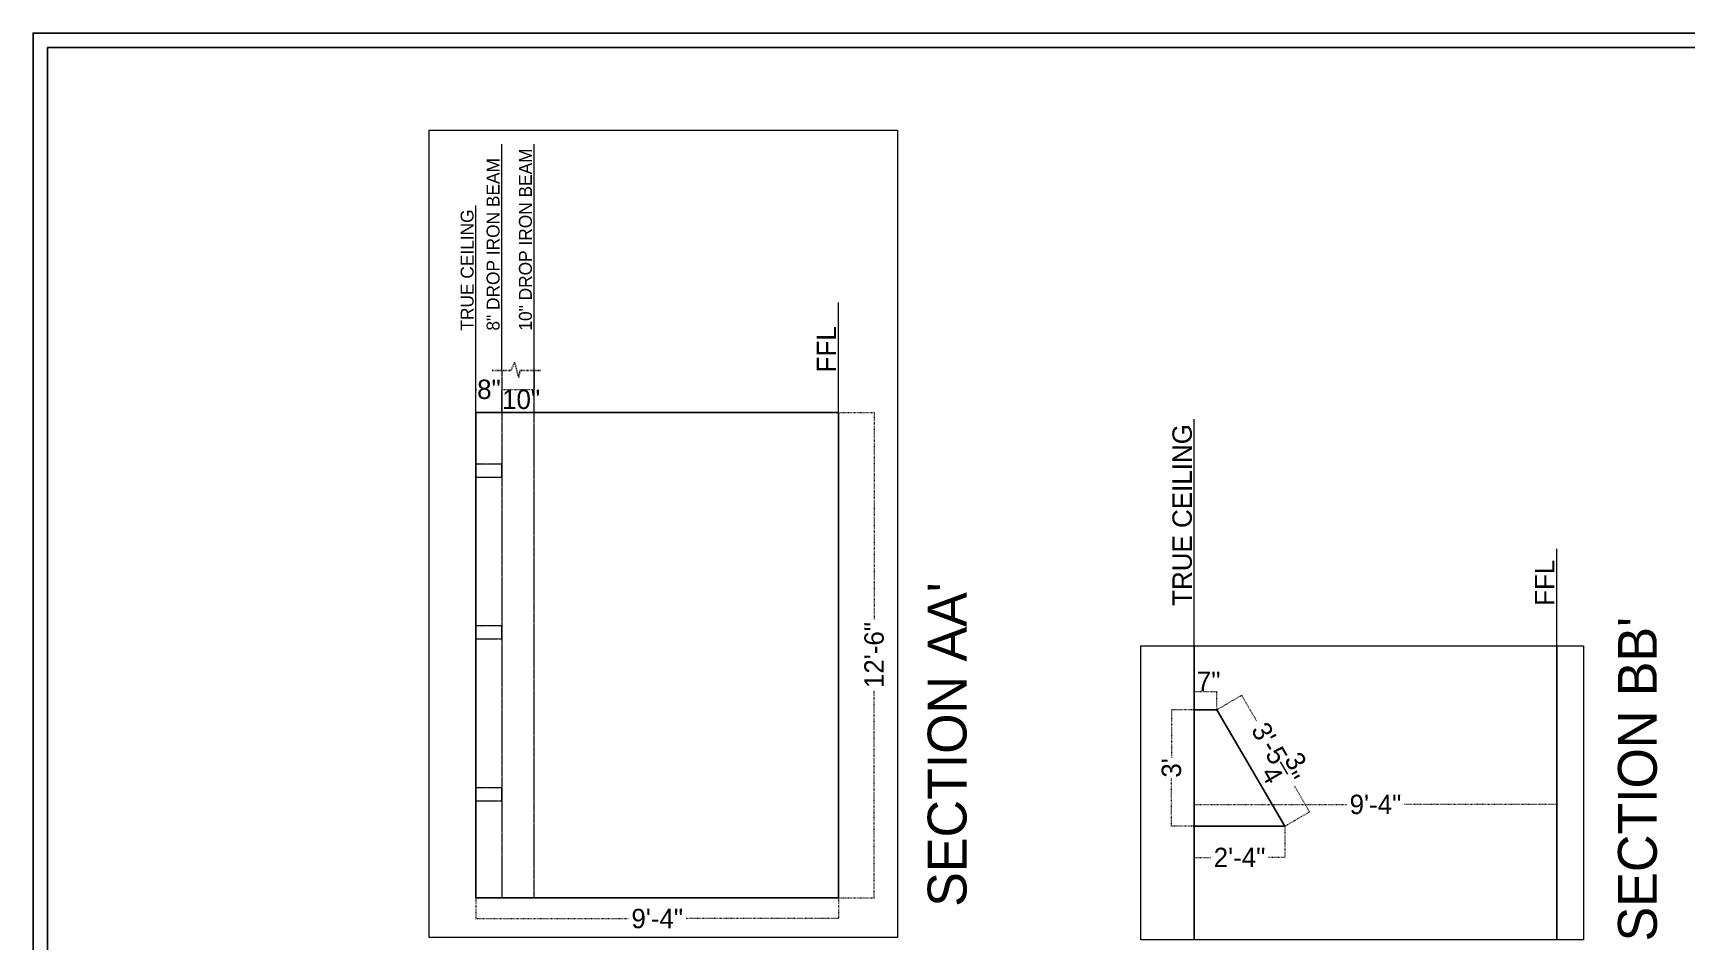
# Model space of a CAD drawing. Header units: inches. Extents: x -109431 to 29005, y -34715 to -1756.
# Drawn here: x -58086 to -57575, y -12506 to -12225 of the extents above; entities that cross this region are included whole.
import ezdxf

# ---------------------------------------------------------------- set-up
doc = ezdxf.new("R2010")
doc.units = ezdxf.units.IN
doc.header["$LTSCALE"] = 0.05
doc.header["$MEASUREMENT"] = 0
doc.header["$PDMODE"] = 3
doc.header["$PDSIZE"] = -4
doc.linetypes.add('ACAD_ISO03W100', pattern=[30, 12, -18])
doc.linetypes.add('DASHED2', pattern=[0.375, 0.25, -0.125])
doc.layers.get('Defpoints').update_dxf_attribs({"linetype": 'DASHED2'})
for name, color, linetype in [('beam', 80, 'DASHED2'), ('Dim', 4, 'Continuous'), ('text', 4, 'Continuous')]:
    doc.layers.add(name, color=color, linetype=linetype)
doc.layers.add('WALL', color=7, linetype='Continuous', lineweight=35)
doc.styles.get("Standard").update_dxf_attribs({"font": 'stylu.ttf', "height": 6})
doc.dimstyles.new('STANDARD$0', dxfattribs={"dimscale": 0, "dimtxt": 4, "dimasz": 0.5, "dimexe": 0, "dimexo": 0, "dimgap": 0, "dimtad": 0, "dimzin": 0, "dimdsep": 46, "dimlunit": 4, "dimtxsty": 'Standard', "dimblk": 'ARCHTICK', "dimcen": 0.09375, "dimclrd": 256, "dimclre": 8, "dimclrt": 7, "dimadec": 0, "dimazin": 0, "dimtfac": 1, "dimtofl": 0, "dimtmove": 1, "dimatfit": 3, "dimldrblk": 'OBLIQUE', "dimfxl": 0.1875, "dimtolj": 1, "dimtzin": 0, "dimlwd": -1, "dimlwe": -1, "dimarcsym": 0})

# ---------------------------------------------------------------- blocks, each defined once
blk = doc.blocks.new('_ArchTick')
at = {"color": 0, "const_width": 0.15}
blk.add_lwpolyline([(-0.5, -0.5), (0.5, 0.5)], dxfattribs=at)
blk = doc.blocks.new('*D268')
at = {"layer": 'Defpoints', "color": 0, "ltscale": 0.25, "transparency": 16777216}
for p in [(-57949.26, -12492.51), (-57837.26, -12492.51), (-57837.26, -12498.96)]:
    blk.add_point(p, dxfattribs=at)
at = {"layer": 'Dim', "color": 8, "linetype": 'ACAD_ISO03W100', "ltscale": 0.25, "transparency": 16777216}
for p, q in [((-57949.26, -12492.51), (-57949.26, -12498.96)), ((-57837.26, -12492.51), (-57837.26, -12498.96))]:
    blk.add_line(p, q, dxfattribs=at)
at = {"layer": 'Dim', "linetype": 'ACAD_ISO03W100', "ltscale": 0.25, "transparency": 16777216}
for p, q in [((-57949.26, -12498.96), (-57902.21, -12498.96)), ((-57837.26, -12498.96), (-57884.31, -12498.96))]:
    blk.add_line(p, q, dxfattribs=at)
at = {"layer": 'Dim', "ltscale": 0.25, "transparency": 16777216, "xscale": 0.5, "yscale": 0.5, "zscale": 0.5, "rotation": 180}
blk.add_blockref('_ArchTick', (-57949.26, -12498.96), dxfattribs=at)
at = {"layer": 'Dim', "ltscale": 0.25, "transparency": 16777216, "xscale": 0.5, "yscale": 0.5, "zscale": 0.5}
blk.add_blockref('_ArchTick', (-57837.26, -12498.96), dxfattribs=at)
at = {"layer": 'Dim', "color": 7, "ltscale": 0.25, "transparency": 16777216, "insert": (-57893.26, -12498.96), "char_height": 6, "attachment_point": 5}
blk.add_mtext('\\A1;9\'-4"', dxfattribs=at)
blk = doc.blocks.new('_OBLIQUE')
at = {"color": 0, "linetype": 'ByBlock'}
blk.add_line((-0.5, -0.5), (0.5, 0.5), dxfattribs=at)
blk = doc.blocks.new('*D269')
at = {"layer": 'Defpoints', "color": 0, "ltscale": 0.25, "transparency": 16777216}
for p in [(-57837.26, -12342.51), (-57826.23, -12342.51), (-57837.26, -12492.51)]:
    blk.add_point(p, dxfattribs=at)
at = {"layer": 'Dim', "color": 8, "linetype": 'ACAD_ISO03W100', "ltscale": 0.25, "transparency": 16777216}
for p, q in [((-57837.26, -12342.51), (-57826.23, -12342.51)), ((-57837.26, -12492.51), (-57826.23, -12492.51))]:
    blk.add_line(p, q, dxfattribs=at)
at = {"layer": 'Dim', "linetype": 'ACAD_ISO03W100', "ltscale": 0.25, "transparency": 16777216}
for p, q in [((-57826.23, -12342.51), (-57826.23, -12406.62)), ((-57826.23, -12492.51), (-57826.23, -12428.41))]:
    blk.add_line(p, q, dxfattribs=at)
at = {"layer": 'Dim', "ltscale": 0.25, "transparency": 16777216, "xscale": 0.5, "yscale": 0.5, "zscale": 0.5}
for p, rotation in [((-57826.23, -12342.51), 90), ((-57826.23, -12492.51), 270)]:
    blk.add_blockref('_ArchTick', p, dxfattribs=dict(at, rotation=rotation))
at = {"layer": 'Dim', "color": 7, "ltscale": 0.25, "transparency": 16777216, "insert": (-57826.23, -12417.51), "char_height": 6, "attachment_point": 5, "rotation": 90}
blk.add_mtext('\\A1;12\'-6"', dxfattribs=at)
blk = doc.blocks.new('*D270')
at = {"layer": 'Defpoints', "color": 0, "ltscale": 0.25, "transparency": 16777216}
for p in [(-57941.26, -12335.43), (-57949.26, -12342.51), (-57941.26, -12342.51)]:
    blk.add_point(p, dxfattribs=at)
at = {"layer": 'Dim', "color": 8, "linetype": 'ACAD_ISO03W100', "ltscale": 0.25, "transparency": 16777216}
for p, q in [((-57949.26, -12342.51), (-57949.26, -12335.43)), ((-57941.26, -12342.51), (-57941.26, -12335.43))]:
    blk.add_line(p, q, dxfattribs=at)
at = {"layer": 'Dim', "linetype": 'ACAD_ISO03W100', "ltscale": 0.25, "transparency": 16777216}
for p, q in [((-57949.26, -12335.43), (-57949.06, -12335.43)), ((-57941.26, -12335.43), (-57941.46, -12335.43))]:
    blk.add_line(p, q, dxfattribs=at)
at = {"layer": 'Dim', "ltscale": 0.25, "transparency": 16777216, "xscale": 0.5, "yscale": 0.5, "zscale": 0.5, "rotation": 180}
blk.add_blockref('_ArchTick', (-57949.26, -12335.43), dxfattribs=at)
at = {"layer": 'Dim', "ltscale": 0.25, "transparency": 16777216, "xscale": 0.5, "yscale": 0.5, "zscale": 0.5}
blk.add_blockref('_ArchTick', (-57941.26, -12335.43), dxfattribs=at)
at = {"layer": 'Dim', "color": 7, "ltscale": 0.25, "transparency": 16777216, "insert": (-57945.26, -12335.43), "char_height": 6, "attachment_point": 5}
blk.add_mtext('\\A1;8"', dxfattribs=at)
blk = doc.blocks.new('*D271')
at = {"layer": 'Defpoints', "color": 0, "ltscale": 0.25, "transparency": 16777216}
for p in [(-57931.26, -12329.59), (-57931.26, -12335.43), (-57941.26, -12342.51)]:
    blk.add_point(p, dxfattribs=at)
at = {"layer": 'Dim', "color": 8, "linetype": 'ACAD_ISO03W100', "ltscale": 0.25, "transparency": 16777216}
for p, q in [((-57931.26, -12329.59), (-57931.26, -12335.43)), ((-57941.26, -12342.51), (-57941.26, -12335.43))]:
    blk.add_line(p, q, dxfattribs=at)
at = {"layer": 'Dim', "linetype": 'ACAD_ISO03W100', "ltscale": 0.25, "transparency": 16777216}
blk.add_line((-57941.26, -12335.43), (-57931.26, -12335.43), dxfattribs=at)
at = {"layer": 'Dim', "ltscale": 0.25, "transparency": 16777216, "xscale": 0.5, "yscale": 0.5, "zscale": 0.5, "rotation": 180}
blk.add_blockref('_ArchTick', (-57941.26, -12335.43), dxfattribs=at)
at = {"layer": 'Dim', "ltscale": 0.25, "transparency": 16777216, "xscale": 0.5, "yscale": 0.5, "zscale": 0.5}
blk.add_blockref('_ArchTick', (-57931.26, -12335.43), dxfattribs=at)
at = {"layer": 'Dim', "color": 7, "ltscale": 0.25, "transparency": 16777216, "insert": (-57935.33, -12338.54), "char_height": 6, "attachment_point": 5}
blk.add_mtext('\\A1;10"', dxfattribs=at)
blk = doc.blocks.new('*D231')
at = {"layer": 'Defpoints', "color": 0, "ltscale": 0.25, "transparency": 16777216}
for p in [(-57727.34, -12434.4), (-57734.36, -12470.4), (-57727.34, -12470.4)]:
    blk.add_point(p, dxfattribs=at)
at = {"layer": 'Dim', "color": 8, "linetype": 'ACAD_ISO03W100', "ltscale": 0.25, "transparency": 16777216}
for p, q in [((-57727.34, -12434.4), (-57734.36, -12434.4)), ((-57727.34, -12470.4), (-57734.36, -12470.4))]:
    blk.add_line(p, q, dxfattribs=at)
at = {"layer": 'Dim', "linetype": 'ACAD_ISO03W100', "ltscale": 0.25, "transparency": 16777216}
for p, q in [((-57734.36, -12434.4), (-57734.36, -12449.26)), ((-57734.36, -12470.4), (-57734.36, -12455.55))]:
    blk.add_line(p, q, dxfattribs=at)
at = {"layer": 'Dim', "ltscale": 0.25, "transparency": 16777216, "xscale": 0.5, "yscale": 0.5, "zscale": 0.5}
for p, rotation in [((-57734.36, -12434.4), 90), ((-57734.36, -12470.4), 270)]:
    blk.add_blockref('_ArchTick', p, dxfattribs=dict(at, rotation=rotation))
at = {"layer": 'Dim', "color": 7, "ltscale": 0.25, "transparency": 16777216, "insert": (-57734.36, -12452.4), "char_height": 6, "attachment_point": 5, "rotation": 90}
blk.add_mtext("\\A1;3'", dxfattribs=at)
blk = doc.blocks.new('*D272')
at = {"layer": 'Defpoints', "color": 0, "ltscale": 0.25, "transparency": 16777216}
for p in [(-57727.34, -12470.4), (-57699.34, -12470.4), (-57699.34, -12480.05)]:
    blk.add_point(p, dxfattribs=at)
at = {"layer": 'Dim', "color": 8, "linetype": 'ACAD_ISO03W100', "ltscale": 0.25, "transparency": 16777216}
for p, q in [((-57727.34, -12470.4), (-57727.34, -12480.05)), ((-57699.34, -12470.4), (-57699.34, -12480.05))]:
    blk.add_line(p, q, dxfattribs=at)
at = {"layer": 'Dim', "linetype": 'ACAD_ISO03W100', "ltscale": 0.25, "transparency": 16777216}
for p, q in [((-57727.34, -12480.05), (-57722.14, -12480.05)), ((-57699.34, -12480.05), (-57704.55, -12480.05))]:
    blk.add_line(p, q, dxfattribs=at)
at = {"layer": 'Dim', "ltscale": 0.25, "transparency": 16777216, "xscale": 0.5, "yscale": 0.5, "zscale": 0.5, "rotation": 180}
blk.add_blockref('_ArchTick', (-57727.34, -12480.05), dxfattribs=at)
at = {"layer": 'Dim', "ltscale": 0.25, "transparency": 16777216, "xscale": 0.5, "yscale": 0.5, "zscale": 0.5}
blk.add_blockref('_ArchTick', (-57699.34, -12480.05), dxfattribs=at)
at = {"layer": 'Dim', "color": 7, "ltscale": 0.25, "transparency": 16777216, "insert": (-57713.34, -12480.05), "char_height": 6, "attachment_point": 5}
blk.add_mtext('\\A1;2\'-4"', dxfattribs=at)
blk = doc.blocks.new('*D273')
at = {"layer": 'Defpoints', "color": 0, "ltscale": 0.25, "transparency": 16777216}
for p in [(-57720.34, -12428.82), (-57727.34, -12434.4), (-57720.34, -12434.4)]:
    blk.add_point(p, dxfattribs=at)
at = {"layer": 'Dim', "color": 8, "linetype": 'ACAD_ISO03W100', "ltscale": 0.25, "transparency": 16777216}
for p, q in [((-57727.34, -12434.4), (-57727.34, -12428.82)), ((-57720.34, -12434.4), (-57720.34, -12428.82))]:
    blk.add_line(p, q, dxfattribs=at)
at = {"layer": 'Dim', "linetype": 'ACAD_ISO03W100', "ltscale": 0.25, "transparency": 16777216}
blk.add_line((-57727.34, -12428.82), (-57720.34, -12428.82), dxfattribs=at)
at = {"layer": 'Dim', "ltscale": 0.25, "transparency": 16777216, "xscale": 0.5, "yscale": 0.5, "zscale": 0.5, "rotation": 180}
blk.add_blockref('_ArchTick', (-57727.34, -12428.82), dxfattribs=at)
at = {"layer": 'Dim', "ltscale": 0.25, "transparency": 16777216, "xscale": 0.5, "yscale": 0.5, "zscale": 0.5}
blk.add_blockref('_ArchTick', (-57720.34, -12428.82), dxfattribs=at)
at = {"layer": 'Dim', "color": 7, "ltscale": 0.25, "transparency": 16777216, "insert": (-57722.88, -12425.6), "char_height": 6, "attachment_point": 5}
blk.add_mtext('\\A1;7"', dxfattribs=at)
blk = doc.blocks.new('*D274')
at = {"layer": 'Defpoints', "color": 0, "ltscale": 0.25, "transparency": 16777216}
for p in [(-57720.34, -12434.4), (-57691.7, -12465.95), (-57699.34, -12470.4)]:
    blk.add_point(p, dxfattribs=at)
at = {"layer": 'Dim', "color": 8, "linetype": 'ACAD_ISO03W100', "ltscale": 0.25, "transparency": 16777216}
for p, q in [((-57720.34, -12434.4), (-57712.7, -12429.95)), ((-57699.34, -12470.4), (-57691.7, -12465.95))]:
    blk.add_line(p, q, dxfattribs=at)
at = {"layer": 'Dim', "linetype": 'ACAD_ISO03W100', "ltscale": 0.25, "transparency": 16777216}
for p, q in [((-57712.7, -12429.95), (-57708.11, -12437.83)), ((-57691.7, -12465.95), (-57696.3, -12458.07))]:
    blk.add_line(p, q, dxfattribs=at)
at = {"layer": 'Dim', "ltscale": 0.25, "transparency": 16777216, "xscale": 0.5, "yscale": 0.5, "zscale": 0.5}
for p, rotation in [((-57712.7, -12429.95), 120.2564371635091), ((-57691.7, -12465.95), 300.2564371635091)]:
    blk.add_blockref('_ArchTick', p, dxfattribs=dict(at, rotation=rotation))
at = {"layer": 'Dim', "color": 7, "ltscale": 0.25, "transparency": 16777216, "insert": (-57702.2, -12447.95), "char_height": 6, "attachment_point": 5, "rotation": 300.2564}
blk.add_mtext('\\A1;3\'-5{\\H1x;\\S3/4;}"', dxfattribs=at)
blk = doc.blocks.new('*D275')
at = {"layer": 'Defpoints', "color": 0, "ltscale": 0.25, "transparency": 16777216}
for p in [(-57727.34, -12460.06), (-57615.34, -12460.06), (-57615.34, -12463.7)]:
    blk.add_point(p, dxfattribs=at)
at = {"layer": 'Dim', "color": 8, "linetype": 'ACAD_ISO03W100', "ltscale": 0.25, "transparency": 16777216}
for p, q in [((-57727.34, -12460.06), (-57727.34, -12463.7)), ((-57615.34, -12460.06), (-57615.34, -12463.7))]:
    blk.add_line(p, q, dxfattribs=at)
at = {"layer": 'Dim', "linetype": 'ACAD_ISO03W100', "ltscale": 0.25, "transparency": 16777216}
for p, q in [((-57727.34, -12463.7), (-57680.3, -12463.7)), ((-57615.34, -12463.7), (-57662.39, -12463.7))]:
    blk.add_line(p, q, dxfattribs=at)
at = {"layer": 'Dim', "ltscale": 0.25, "transparency": 16777216, "xscale": 0.5, "yscale": 0.5, "zscale": 0.5, "rotation": 180}
blk.add_blockref('_ArchTick', (-57727.34, -12463.7), dxfattribs=at)
at = {"layer": 'Dim', "ltscale": 0.25, "transparency": 16777216, "xscale": 0.5, "yscale": 0.5, "zscale": 0.5}
blk.add_blockref('_ArchTick', (-57615.34, -12463.7), dxfattribs=at)
at = {"layer": 'Dim', "color": 7, "ltscale": 0.25, "transparency": 16777216, "insert": (-57671.34, -12463.7), "char_height": 6, "attachment_point": 5}
blk.add_mtext('\\A1;9\'-4"', dxfattribs=at)

msp = doc.modelspace()

# ---------------------------------------------------------------- linework, layer by layer
at = {"layer": 'beam', "ltscale": 0.25}
for points in [[(-57941.2597, -12492.51444), (-57931.2597, -12492.51444), (-57931.2597, -12329.58817)], [(-57941.2597, -12329.58817), (-57941.2597, -12492.51444)]]:
    msp.add_lwpolyline(points, dxfattribs=at)
for points in [[(-57941.2597, -12358.51444), (-57949.2597, -12358.51444), (-57949.2597, -12362.51444), (-57941.2597, -12362.51444)], [(-57941.2597, -12408.51444), (-57949.2597, -12408.51444), (-57949.2597, -12412.51444), (-57941.2597, -12412.51444)], [(-57949.2597, -12462.51444), (-57941.2597, -12462.51444), (-57941.2597, -12458.51444), (-57949.2597, -12458.51444)]]:
    msp.add_lwpolyline(points, close=True, dxfattribs=at)
at = {"layer": 'text', "color": 3, "linetype": 'ByBlock', "ltscale": 0.25}
for points in [[(-57963.73369, -12504.73637), (-57963.73369, -12255.28659), (-57819.05864, -12255.28659), (-57819.05864, -12504.73637)], [(-57743.88691, -12505.46735), (-57743.88691, -12414.64492), (-57607.09975, -12414.64492), (-57607.09975, -12505.46735)]]:
    msp.add_lwpolyline(points, close=True, dxfattribs=at)
at = {"layer": 'text', "color": 1, "linetype": 'ByBlock', "ltscale": 0.25}
for points in [[(-57941.2597, -12329.58817), (-57941.2597, -12259.61033)], [(-57931.2597, -12329.58817), (-57931.2597, -12259.61033)], [(-57949.2597, -12342.51444), (-57949.2597, -12278.61033)], [(-57837.2597, -12342.51444), (-57837.2597, -12308.5366)], [(-57727.34413, -12414.64492), (-57727.34413, -12344.66708)], [(-57615.34413, -12414.64492), (-57615.34413, -12384.66708)]]:
    msp.add_lwpolyline(points, dxfattribs=at)
at = {"layer": 'WALL', "ltscale": 0.25}
for p, q in [((-57727.34413, -12505.46735), (-57727.34413, -12414.64492)), ((-57615.34413, -12505.46735), (-57615.34413, -12414.64492)), ((-57720.34413, -12434.4036), (-57727.34413, -12434.4036)), ((-57699.34413, -12470.4036), (-57720.34413, -12434.4036)), ((-57727.34413, -12470.4036), (-57699.34413, -12470.4036))]:
    msp.add_line(p, q, dxfattribs=at)
for points in [[(-58086.1134, -12871.12536), (-58086.1134, -12225.31846), (-57305.15372, -12225.31846), (-57305.15372, -12871.12536)], [(-58081.64171, -12866.65366), (-58081.64171, -12229.79015), (-57309.62542, -12229.79015), (-57309.62542, -12866.65366)]]:
    msp.add_lwpolyline(points, close=True, dxfattribs=at)
at = {"layer": 'WALL', "linetype": 'ACAD_ISO03W100', "ltscale": 0.25}
msp.add_lwpolyline([(-57944.23369, -12329.58817), (-57938.47, -12329.58817), (-57937.32012, -12327.09573), (-57936.04743, -12331.74398), (-57935.66904, -12329.58817), (-57929.2332, -12329.58817)], dxfattribs=at)
at = {"layer": 'WALL', "ltscale": 0.25}
msp.add_lwpolyline([(-57837.2597, -12492.51444), (-57837.2597, -12342.51444), (-57949.2597, -12342.51444), (-57949.2597, -12492.51444), (-57837.2597, -12492.51444)], dxfattribs=at)

# ---------------------------------------------------------------- texts
at = {"layer": 'text', "color": 1, "ltscale": 0.25, "attachment_point": 1, "rotation": 90}
for s, insert, char_height in [('10" DROP IRON BEAM', (-57935.99262, -12317.25532), 4), ('8" DROP IRON BEAM', (-57945.99262, -12317.25532), 4), ('TRUE CEILING', (-57953.99262, -12317.25532), 4), ('FFL', (-57843.99262, -12330.18159), 6), ('TRUE CEILING', (-57734.07705, -12402.31208), 6), ('FFL', (-57622.07705, -12402.31208), 6)]:
    msp.add_mtext_dynamic_manual_height_columns(s, width=109.4409505, gutter_width=1.5, heights=[0], dxfattribs=dict(at, insert=insert, char_height=char_height))
at = {"layer": 'text', "color": 3, "ltscale": 0.25, "char_height": 12, "attachment_point": 1, "rotation": 90}
for s, insert in [("SECTION AA'", (-57809.70013, -12495.28994)), ("SECTION BB'", (-57596.40374, -12505.99784))]:
    msp.add_mtext_dynamic_manual_height_columns(s, width=153.5561333, gutter_width=1, heights=[0], dxfattribs=dict(at, insert=insert))

# ---------------------------------------------------------------- dimensions: what is measured, and where the dimension line sits
at = {"layer": 'Dim', "ltscale": 0.25}
for base, p1, p2, angle, picture, middle in [((-57931.2597, -12335.42752), (-57941.2597, -12342.51444), (-57931.2597, -12329.58817), 180, '*D271', (-57935.32741, -12338.53514)), ((-57941.2597, -12335.42752), (-57949.2597, -12342.51444), (-57941.2597, -12342.51444), 180, '*D270', (-57945.2597, -12335.42752)), ((-57826.22845, -12342.51444), (-57837.2597, -12492.51444), (-57837.2597, -12342.51444), 90, '*D269', (-57826.22845, -12417.51444)), ((-57720.34413, -12428.81673), (-57727.34413, -12434.4036), (-57720.34413, -12434.4036), 180, '*D273', (-57722.87956, -12425.6015)), ((-57734.36328, -12470.4036), (-57727.34413, -12434.4036), (-57727.34413, -12470.4036), 90, '*D231', (-57734.36328, -12452.4036)), ((-57615.34413, -12463.70487), (-57727.34413, -12460.05614), (-57615.34413, -12460.05614), 180, '*D275', (-57671.34413, -12463.70487)), ((-57699.34413, -12480.04656), (-57727.34413, -12470.4036), (-57699.34413, -12470.4036), 180, '*D272', (-57713.34413, -12480.04656)), ((-57837.2597, -12498.96448), (-57949.2597, -12492.51444), (-57837.2597, -12492.51444), 180, '*D268', (-57893.2597, -12498.96448))]:
    dim = msp.add_linear_dim(base=base, p1=p1, p2=p2, angle=angle, dimstyle='STANDARD$0', override={"dimscale": 1}, dxfattribs=at)
    dim.commit()
    dim.dimension.update_dxf_attribs({"geometry": picture, "text_midpoint": middle})
dim = msp.add_aligned_dim(p1=(-57720.34413, -12434.4036), p2=(-57699.34413, -12470.4036), distance=8.84719, dimstyle='STANDARD$0', override={"dimscale": 1}, dxfattribs=at)
dim.commit()
dim.dimension.update_dxf_attribs({"geometry": '*D274', "text_midpoint": (-57702.20211, -12447.94576)})

doc.saveas('drawing.dxf')
